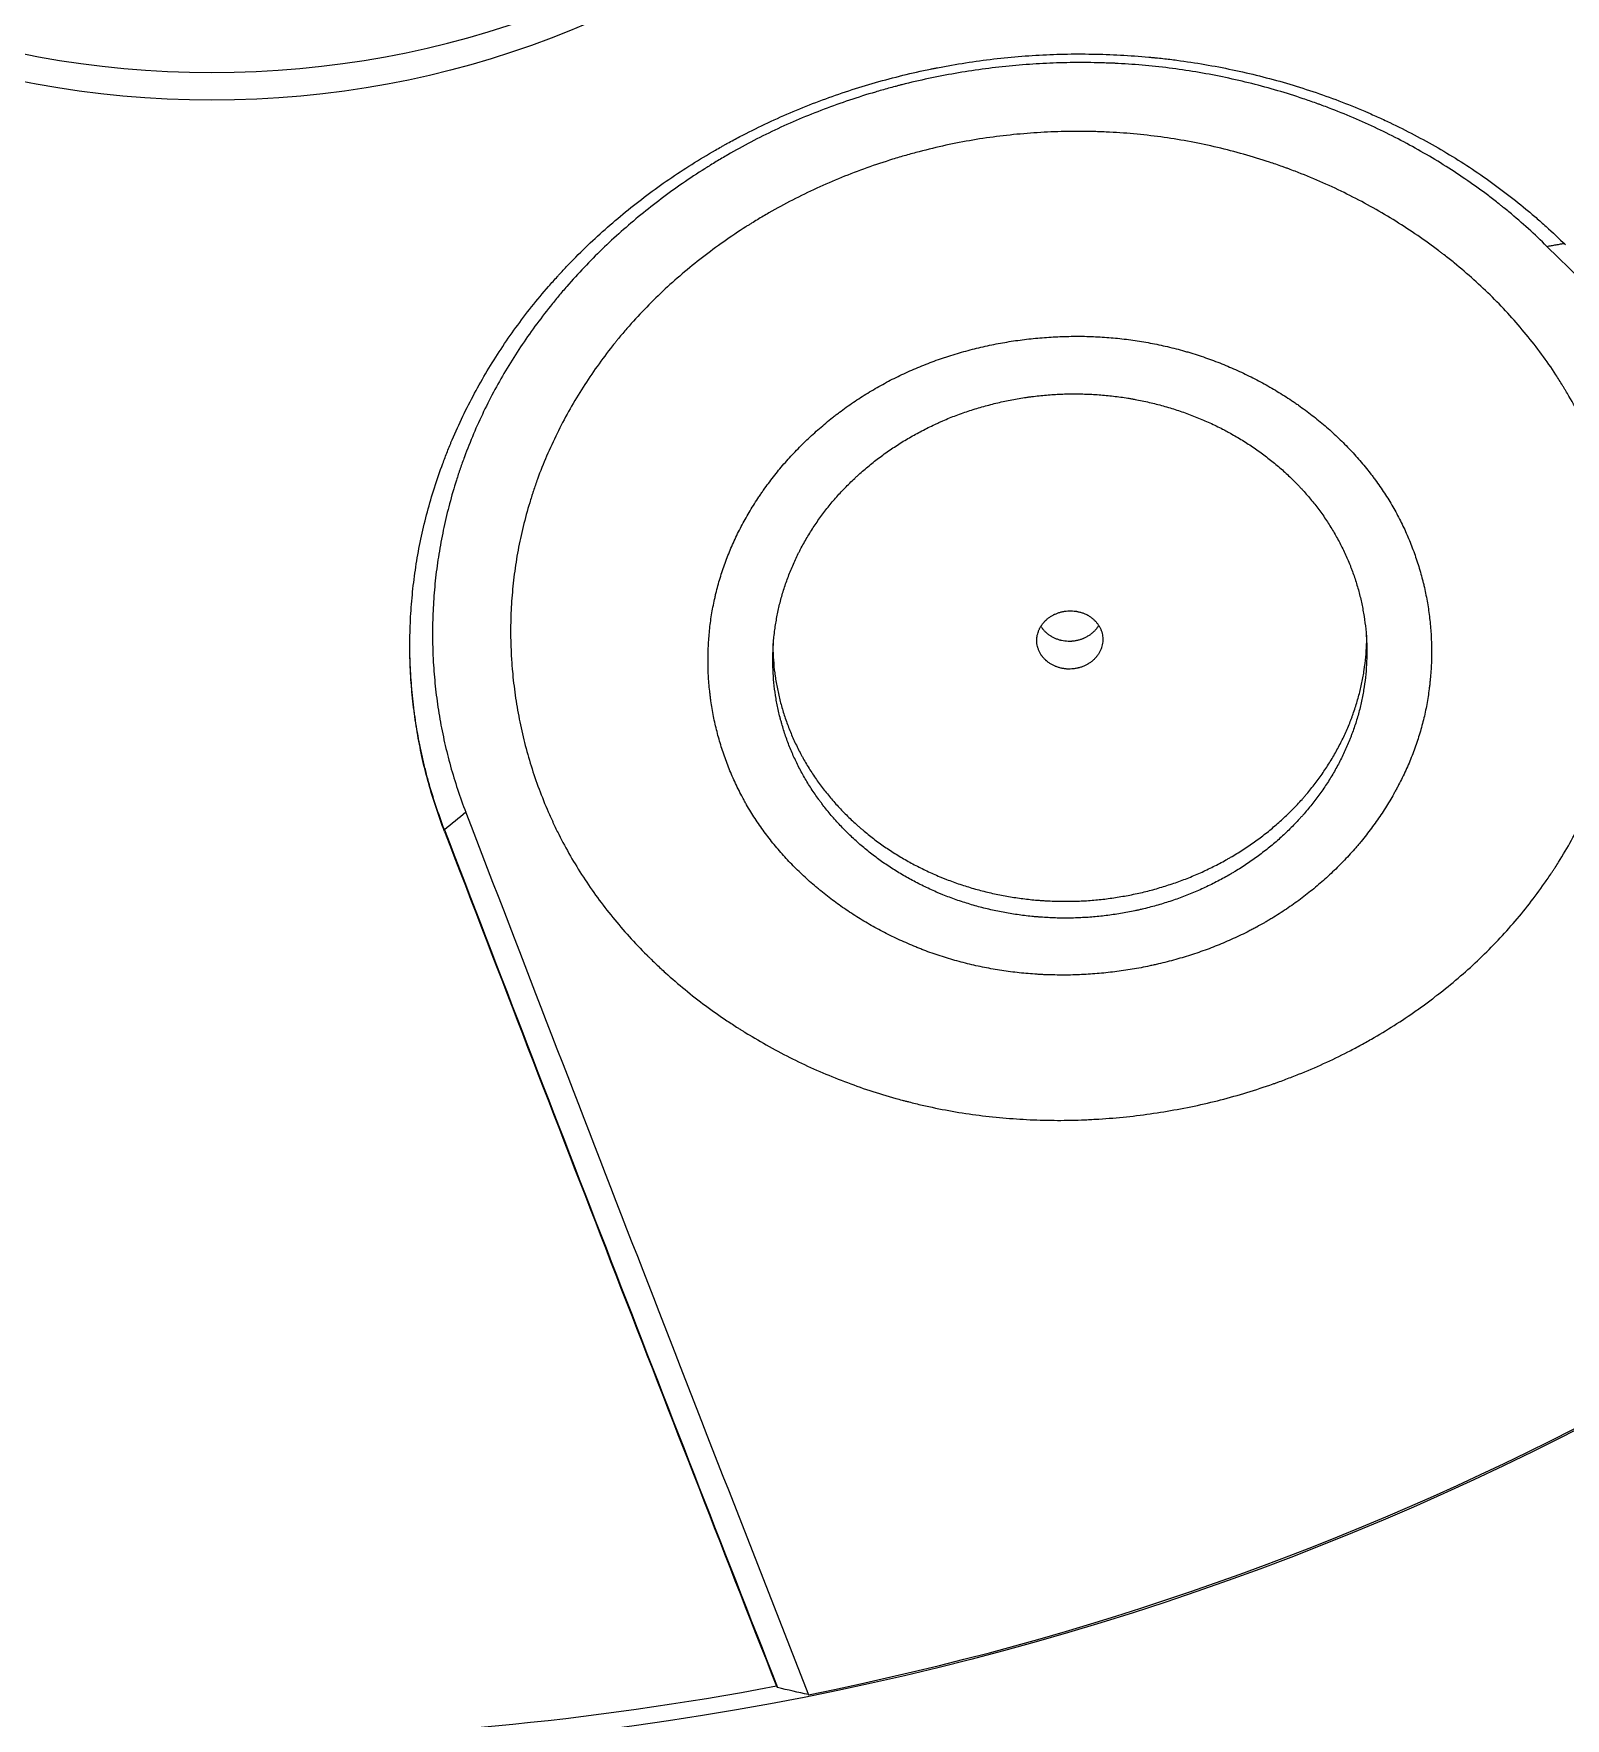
# Model space of a CAD drawing. Header units: millimetres. Extents: x 17284 to 19660, y -6011 to -2651.
# Drawn here: x 18049.85 to 18061.31, y -3885.66 to -3873.07 of the extents above; entities that cross this region are included whole.
import ezdxf

# ---------------------------------------------------------------- set-up
doc = ezdxf.new("R2010")
doc.units = ezdxf.units.MM

msp = doc.modelspace()

# ---------------------------------------------------------------- linework, layer by layer
at = {"linetype": 'Continuous', "lineweight": 18, "extrusion": (-1, -2.22045e-16, 0)}
msp.add_line((18055.408, -3885.419, 0), (18055.418, -3885.432, 0), dxfattribs=at)
at = {"linetype": 'Continuous', "lineweight": 18}
for centre, major_axis, ratio, start_param, end_param in [((18051.187, -3864.158, 0), (54.792, 0), 0.906308, 4.743974, 10.963989), ((18051.187, -3867.45, 0), (6.516, 0), 0.906308, 3.159265, 6.265419), ((18052.865, -3784.165, 0), (121.178, -151.873), 0.279261, 5.113812, 5.155244), ((18049.068, -3786.152, 0), (-56.802, 185.804), 0.135077, 2.051601, 2.093032), ((18048.905, -3786.202, 0), (56.852, -185.966), 0.135077, 5.193193, 5.233422), ((18048.905, -3786.202, 0), (56.859, -185.991), 0.135077, 5.193193, 5.233261), ((18051.187, -3867.153, 0), (20.713, 0), 0.906308, 4.929545, 5.54243), ((18051.187, -3867.247, 0), (20.49, 0), 0.906308, 4.504862, 4.919916)]:
    msp.add_ellipse(centre, major_axis=major_axis, ratio=ratio, start_param=start_param, end_param=end_param, dxfattribs=at)
for centre, major_axis in [((18051.187, -3867.145, 0), (-20.732, 0)), ((18051.187, -3867.658, 0), (6.516, 0))]:
    msp.add_ellipse(centre, major_axis=major_axis, ratio=0.906308, dxfattribs=at)
at = {"linetype": 'Continuous', "lineweight": 13}
msp.add_ellipse((18051.187, -3864.158, 0), major_axis=(54.792, 0), ratio=0.906308, start_param=4.744001, end_param=6.283185, dxfattribs=at)
at = {"linetype": 'Continuous', "lineweight": 18}
for points, knots in [([(18052.915, -3915.217, 0), (18052.989, -3915.215, 0), (18054.187, -3915.186, 0), (18056.508, -3915.044, 0), (18059.86, -3914.671, 0), (18063.183, -3914.116, 0), (18066.465, -3913.384, 0), (18069.693, -3912.477, 0), (18072.857, -3911.398, 0), (18075.946, -3910.152, 0), (18078.949, -3908.742, 0), (18081.855, -3907.173, 0), (18084.655, -3905.451, 0), (18087.338, -3903.581, 0), (18089.896, -3901.571, 0), (18092.319, -3899.427, 0), (18094.598, -3897.156, 0), (18096.727, -3894.768, 0), (18098.697, -3892.269, 0), (18100.501, -3889.669, 0), (18102.134, -3886.977, 0), (18103.59, -3884.203, 0), (18104.864, -3881.356, 0), (18105.949, -3878.445, 0), (18106.788, -3875.694, 0), (18107.205, -3873.905, 0), (18107.367, -3873.112, 0)], [0, 0, 0, 0, 0.002858, 0.046691, 0.090524, 0.134358, 0.17819, 0.22202, 0.265848, 0.309671, 0.35349, 0.397302, 0.441107, 0.484902, 0.528687, 0.57246, 0.61622, 0.659965, 0.703694, 0.747406, 0.7911, 0.834776, 0.878435, 0.922076, 0.965701, 1, 1, 1, 1]), ([(18052.927, -3879.03, 0), (18052.904, -3878.971, 0), (18052.862, -3878.852, 0), (18052.807, -3878.673, 0), (18052.761, -3878.492, 0), (18052.725, -3878.31, 0), (18052.697, -3878.126, 0), (18052.678, -3877.941, 0), (18052.669, -3877.785, 0), (18052.667, -3877.676, 0), (18052.667, -3877.621, 0), (18052.668, -3877.597, 0), (18052.668, -3877.582, 0), (18052.669, -3877.511, 0), (18052.675, -3877.378, 0), (18052.692, -3877.192, 0), (18052.718, -3877.007, 0), (18052.753, -3876.823, 0), (18052.797, -3876.641, 0), (18052.85, -3876.46, 0), (18052.902, -3876.31, 0), (18052.942, -3876.205, 0), (18052.96, -3876.161, 0), (18052.969, -3876.138, 0), (18052.972, -3876.131, 0), (18052.978, -3876.116, 0), (18053.006, -3876.05, 0), (18053.062, -3875.926, 0), (18053.15, -3875.754, 0), (18053.245, -3875.587, 0), (18053.348, -3875.423, 0), (18053.459, -3875.263, 0), (18053.577, -3875.107, 0), (18053.683, -3874.98, 0), (18053.755, -3874.899, 0), (18053.783, -3874.869, 0), (18053.794, -3874.856, 0), (18053.8, -3874.85, 0), (18053.817, -3874.832, 0), (18053.874, -3874.771, 0), (18053.98, -3874.664, 0), (18054.127, -3874.528, 0), (18054.28, -3874.397, 0), (18054.439, -3874.273, 0), (18054.604, -3874.154, 0), (18054.775, -3874.042, 0), (18054.907, -3873.962, 0), (18054.99, -3873.915, 0), (18055.013, -3873.902, 0), (18055.028, -3873.893, 0), (18055.036, -3873.889, 0), (18055.074, -3873.868, 0), (18055.166, -3873.819, 0), (18055.321, -3873.742, 0), (18055.511, -3873.656, 0), (18055.704, -3873.578, 0), (18055.9, -3873.508, 0), (18056.1, -3873.444, 0), (18056.303, -3873.389, 0), (18056.458, -3873.352, 0), (18056.544, -3873.334, 0), (18056.571, -3873.329, 0), (18056.588, -3873.325, 0), (18056.64, -3873.315, 0), (18056.754, -3873.294, 0), (18056.929, -3873.267, 0), (18057.139, -3873.242, 0), (18057.349, -3873.226, 0), (18057.56, -3873.217, 0), (18057.771, -3873.217, 0), (18057.982, -3873.224, 0), (18058.132, -3873.235, 0), (18058.212, -3873.243, 0), (18058.23, -3873.244, 0), (18058.238, -3873.245, 0), (18058.265, -3873.248, 0), (18058.318, -3873.253, 0), (18058.44, -3873.268, 0), (18058.614, -3873.295, 0), (18058.82, -3873.334, 0), (18059.023, -3873.381, 0), (18059.224, -3873.435, 0), (18059.421, -3873.497, 0), (18059.617, -3873.567, 0), (18059.745, -3873.618, 0), (18059.817, -3873.649, 0), (18059.825, -3873.652, 0), (18059.84, -3873.659, 0), (18059.864, -3873.67, 0), (18059.919, -3873.694, 0), (18060.028, -3873.745, 0), (18060.181, -3873.821, 0), (18060.358, -3873.919, 0), (18060.531, -3874.023, 0), (18060.698, -3874.134, 0), (18060.859, -3874.252, 0), (18060.989, -3874.355, 0), (18061.078, -3874.43, 0), (18061.116, -3874.463, 0), (18061.14, -3874.485, 0), (18061.153, -3874.496, 0), (18061.214, -3874.552, 0), (18061.263, -3874.598, 0), (18061.31, -3874.644, 0)], [0, 0, 0, 0, 0.015625, 0.03125, 0.046875, 0.0625, 0.078125, 0.09375, 0.109375, 0.117187, 0.121094, 0.123047, 0.123047, 0.125, 0.140625, 0.15625, 0.171875, 0.1875, 0.203125, 0.21875, 0.234375, 0.242187, 0.246094, 0.246094, 0.248047, 0.248047, 0.25, 0.265625, 0.28125, 0.296875, 0.3125, 0.328125, 0.34375, 0.359375, 0.367187, 0.369141, 0.369141, 0.371094, 0.371094, 0.375, 0.390625, 0.40625, 0.421875, 0.4375, 0.453125, 0.46875, 0.484375, 0.488281, 0.490234, 0.490234, 0.492187, 0.492187, 0.5, 0.515625, 0.53125, 0.546875, 0.5625, 0.578125, 0.59375, 0.609375, 0.613281, 0.613281, 0.615234, 0.617187, 0.625, 0.640625, 0.65625, 0.671875, 0.6875, 0.703125, 0.71875, 0.734375, 0.736328, 0.736328, 0.738281, 0.738281, 0.742187, 0.75, 0.765625, 0.78125, 0.796875, 0.8125, 0.828125, 0.84375, 0.859375, 0.859375, 0.861328, 0.861328, 0.863281, 0.867187, 0.875, 0.890625, 0.90625, 0.921875, 0.9375, 0.953125, 0.96875, 0.976562, 0.980469, 0.980469, 0.984375, 0.984375, 1, 1, 1, 1]), ([(18061.172, -3874.656, 0), (18061.127, -3874.611, 0), (18061.034, -3874.524, 0), (18060.925, -3874.429, 0), (18060.857, -3874.373, 0), (18060.838, -3874.358, 0), (18060.825, -3874.348, 0), (18060.794, -3874.323, 0), (18060.711, -3874.258, 0), (18060.58, -3874.164, 0), (18060.418, -3874.057, 0), (18060.252, -3873.957, 0), (18060.081, -3873.863, 0), (18059.905, -3873.775, 0), (18059.725, -3873.694, 0), (18059.586, -3873.638, 0), (18059.508, -3873.608, 0), (18059.484, -3873.6, 0), (18059.476, -3873.597, 0), (18059.461, -3873.591, 0), (18059.421, -3873.577, 0), (18059.318, -3873.541, 0), (18059.159, -3873.491, 0), (18058.965, -3873.438, 0), (18058.769, -3873.393, 0), (18058.572, -3873.355, 0), (18058.438, -3873.335, 0), (18058.304, -3873.317, 0), (18058.17, -3873.302, 0), (18058.034, -3873.293, 0), (18057.957, -3873.289, 0), (18057.948, -3873.288, 0), (18057.931, -3873.287, 0), (18057.923, -3873.287, 0), (18057.897, -3873.286, 0), (18057.845, -3873.284, 0), (18057.726, -3873.281, 0), (18057.555, -3873.282, 0), (18057.352, -3873.291, 0), (18057.149, -3873.307, 0), (18056.947, -3873.331, 0), (18056.746, -3873.362, 0), (18056.546, -3873.4, 0), (18056.413, -3873.431, 0), (18056.338, -3873.45, 0), (18056.33, -3873.452, 0), (18056.313, -3873.457, 0), (18056.288, -3873.463, 0), (18056.231, -3873.479, 0), (18056.116, -3873.511, 0), (18055.955, -3873.562, 0), (18055.765, -3873.63, 0), (18055.579, -3873.704, 0), (18055.397, -3873.786, 0), (18055.278, -3873.845, 0), (18055.16, -3873.907, 0), (18055.073, -3873.955, 0), (18054.973, -3874.014, 0), (18054.923, -3874.044, 0), (18054.902, -3874.058, 0), (18054.888, -3874.066, 0), (18054.881, -3874.071, 0), (18054.817, -3874.111, 0), (18054.707, -3874.184, 0), (18054.547, -3874.299, 0), (18054.394, -3874.419, 0), (18054.247, -3874.545, 0), (18054.105, -3874.676, 0), (18053.97, -3874.813, 0), (18053.862, -3874.931, 0), (18053.8, -3875.004, 0), (18053.769, -3875.041, 0), (18053.759, -3875.053, 0), (18053.739, -3875.078, 0), (18053.689, -3875.14, 0), (18053.602, -3875.253, 0), (18053.494, -3875.408, 0), (18053.394, -3875.565, 0), (18053.302, -3875.726, 0), (18053.218, -3875.891, 0), (18053.168, -3876.002, 0), (18053.12, -3876.115, 0), (18053.097, -3876.172, 0), (18053.065, -3876.259, 0), (18053.052, -3876.295, 0), (18053.04, -3876.331, 0), (18053.035, -3876.346, 0), (18053.032, -3876.353, 0), (18053.025, -3876.375, 0), (18053.001, -3876.448, 0), (18052.963, -3876.58, 0), (18052.921, -3876.757, 0), (18052.887, -3876.934, 0), (18052.861, -3877.112, 0), (18052.845, -3877.291, 0), (18052.836, -3877.471, 0), (18052.837, -3877.591, 0), (18052.839, -3877.667, 0), (18052.839, -3877.689, 0), (18052.84, -3877.712, 0), (18052.841, -3877.727, 0), (18052.841, -3877.735, 0), (18052.843, -3877.772, 0), (18052.849, -3877.863, 0), (18052.864, -3878.013, 0), (18052.891, -3878.191, 0), (18052.926, -3878.367, 0), (18052.97, -3878.542, 0), (18053.023, -3878.716, 0), (18053.064, -3878.83, 0), (18053.086, -3878.887, 0)], [0, 0, 0, 0, 0.015625, 0.03125, 0.035156, 0.037109, 0.037109, 0.039063, 0.046875, 0.0625, 0.078125, 0.09375, 0.109375, 0.125, 0.140625, 0.15625, 0.160156, 0.160156, 0.162109, 0.162109, 0.164063, 0.171875, 0.1875, 0.203125, 0.21875, 0.234375, 0.25, 0.25, 0.265625, 0.28125, 0.28125, 0.283203, 0.283203, 0.285156, 0.285156, 0.289063, 0.296875, 0.3125, 0.328125, 0.34375, 0.359375, 0.375, 0.390625, 0.40625, 0.40625, 0.408203, 0.408203, 0.410156, 0.414063, 0.421875, 0.4375, 0.453125, 0.46875, 0.484375, 0.5, 0.5, 0.515625, 0.523438, 0.527344, 0.529297, 0.529297, 0.53125, 0.53125, 0.546875, 0.5625, 0.578125, 0.59375, 0.609375, 0.625, 0.640625, 0.648438, 0.648438, 0.652344, 0.652344, 0.65625, 0.671875, 0.6875, 0.703125, 0.71875, 0.734375, 0.75, 0.75, 0.765625, 0.765625, 0.773438, 0.775391, 0.775391, 0.777344, 0.777344, 0.78125, 0.796875, 0.8125, 0.828125, 0.84375, 0.859375, 0.875, 0.890625, 0.890625, 0.894531, 0.896484, 0.896484, 0.898438, 0.898438, 0.90625, 0.921875, 0.9375, 0.953125, 0.96875, 0.984375, 1, 1, 1, 1]), ([(18054.44, -3879.954, 0), (18054.394, -3879.909, 0), (18054.306, -3879.817, 0), (18054.183, -3879.674, 0), (18054.107, -3879.575, 0), (18054.034, -3879.475, 0), (18053.999, -3879.424, 0), (18053.931, -3879.32, 0), (18053.867, -3879.215, 0), (18053.794, -3879.08, 0), (18053.75, -3878.989, 0), (18053.734, -3878.954, 0), (18053.728, -3878.94, 0), (18053.724, -3878.933, 0), (18053.715, -3878.912, 0), (18053.684, -3878.842, 0), (18053.632, -3878.714, 0), (18053.573, -3878.541, 0), (18053.524, -3878.367, 0), (18053.484, -3878.19, 0), (18053.454, -3878.012, 0), (18053.44, -3877.892, 0), (18053.433, -3877.816, 0), (18053.431, -3877.793, 0), (18053.429, -3877.763, 0), (18053.428, -3877.748, 0), (18053.426, -3877.71, 0), (18053.421, -3877.619, 0), (18053.42, -3877.467, 0), (18053.429, -3877.287, 0), (18053.447, -3877.107, 0), (18053.475, -3876.928, 0), (18053.513, -3876.75, 0), (18053.546, -3876.631, 0), (18053.568, -3876.558, 0), (18053.575, -3876.536, 0), (18053.582, -3876.514, 0), (18053.587, -3876.499, 0), (18053.589, -3876.491, 0), (18053.601, -3876.455, 0), (18053.632, -3876.367, 0), (18053.689, -3876.223, 0), (18053.767, -3876.055, 0), (18053.853, -3875.89, 0), (18053.949, -3875.729, 0), (18054.053, -3875.572, 0), (18054.129, -3875.47, 0), (18054.178, -3875.406, 0), (18054.193, -3875.388, 0), (18054.209, -3875.369, 0), (18054.219, -3875.356, 0), (18054.224, -3875.35, 0), (18054.249, -3875.319, 0), (18054.312, -3875.245, 0), (18054.421, -3875.127, 0), (18054.558, -3874.99, 0), (18054.703, -3874.861, 0), (18054.855, -3874.737, 0), (18055.014, -3874.62, 0), (18055.124, -3874.546, 0), (18055.188, -3874.505, 0), (18055.195, -3874.501, 0), (18055.209, -3874.492, 0), (18055.216, -3874.488, 0), (18055.238, -3874.474, 0), (18055.281, -3874.448, 0), (18055.382, -3874.388, 0), (18055.47, -3874.341, 0), (18055.589, -3874.279, 0), (18055.71, -3874.221, 0), (18055.895, -3874.14, 0), (18056.084, -3874.068, 0), (18056.213, -3874.025, 0), (18056.311, -3873.995, 0), (18056.36, -3873.98, 0), (18056.41, -3873.966, 0), (18056.443, -3873.957, 0), (18056.459, -3873.953, 0), (18056.543, -3873.931, 0), (18056.676, -3873.899, 0), (18056.878, -3873.86, 0), (18057.013, -3873.84, 0), (18057.148, -3873.824, 0), (18057.284, -3873.81, 0), (18057.488, -3873.798, 0), (18057.625, -3873.796, 0), (18057.728, -3873.797, 0), (18057.78, -3873.797, 0), (18057.84, -3873.8, 0), (18057.866, -3873.801, 0), (18057.883, -3873.802, 0), (18057.892, -3873.802, 0), (18057.97, -3873.806, 0), (18058.107, -3873.816, 0), (18058.31, -3873.84, 0), (18058.51, -3873.873, 0), (18058.643, -3873.901, 0), (18058.774, -3873.932, 0), (18058.904, -3873.966, 0), (18059.033, -3874.005, 0), (18059.129, -3874.037, 0), (18059.169, -3874.051, 0), (18059.209, -3874.065, 0), (18059.225, -3874.071, 0), (18059.249, -3874.08, 0), (18059.335, -3874.112, 0), (18059.475, -3874.169, 0), (18059.655, -3874.253, 0), (18059.831, -3874.344, 0), (18060.001, -3874.442, 0), (18060.166, -3874.547, 0), (18060.272, -3874.622, 0), (18060.338, -3874.67, 0), (18060.357, -3874.685, 0), (18060.377, -3874.7, 0), (18060.39, -3874.71, 0), (18060.422, -3874.734, 0), (18060.505, -3874.8, 0), (18060.627, -3874.905, 0), (18060.765, -3875.035, 0), (18060.896, -3875.172, 0), (18061.019, -3875.314, 0), (18061.134, -3875.462, 0), (18061.205, -3875.564, 0), (18061.256, -3875.642, 0), (18061.273, -3875.669, 0), (18061.293, -3875.702, 0), (18061.297, -3875.709, 0), (18061.305, -3875.722, 0), (18061.317, -3875.742, 0), (18061.361, -3875.816, 0), (18061.426, -3875.938, 0), (18061.504, -3876.104, 0), (18061.573, -3876.273, 0), (18061.632, -3876.445, 0), (18061.682, -3876.62, 0), (18061.709, -3876.739, 0), (18061.723, -3876.813, 0), (18061.728, -3876.836, 0), (18061.732, -3876.858, 0), (18061.735, -3876.873, 0), (18061.736, -3876.881, 0), (18061.742, -3876.918, 0), (18061.756, -3877.008, 0), (18061.774, -3877.159, 0), (18061.785, -3877.339, 0), (18061.787, -3877.52, 0), (18061.778, -3877.7, 0), (18061.76, -3877.881, 0), (18061.742, -3878.001, 0), (18061.728, -3878.076, 0), (18061.725, -3878.091, 0), (18061.72, -3878.114, 0), (18061.719, -3878.122, 0), (18061.716, -3878.137, 0), (18061.708, -3878.174, 0), (18061.686, -3878.271, 0), (18061.662, -3878.36, 0), (18061.626, -3878.477, 0), (18061.588, -3878.593, 0), (18061.52, -3878.764, 0), (18061.443, -3878.932, 0), (18061.357, -3879.097, 0), (18061.293, -3879.206, 0), (18061.251, -3879.273, 0), (18061.242, -3879.286, 0), (18061.229, -3879.306, 0), (18061.225, -3879.313, 0), (18061.216, -3879.326, 0), (18061.194, -3879.359, 0), (18061.136, -3879.445, 0), (18061.042, -3879.572, 0), (18060.961, -3879.671, 0), (18060.877, -3879.767, 0), (18060.791, -3879.862, 0), (18060.654, -3879.998, 0), (18060.509, -3880.128, 0), (18060.407, -3880.211, 0), (18060.348, -3880.257, 0), (18060.341, -3880.262, 0), (18060.328, -3880.272, 0), (18060.322, -3880.277, 0), (18060.302, -3880.292, 0), (18060.262, -3880.322, 0), (18060.168, -3880.39, 0), (18060.03, -3880.482, 0), (18059.888, -3880.568, 0), (18059.801, -3880.616, 0), (18059.742, -3880.648, 0), (18059.713, -3880.664, 0), (18059.623, -3880.709, 0), (18059.503, -3880.768, 0), (18059.347, -3880.834, 0), (18059.236, -3880.877, 0), (18059.18, -3880.898, 0), (18059.156, -3880.907, 0), (18059.14, -3880.913, 0), (18059.132, -3880.915, 0), (18059.059, -3880.941, 0), (18058.929, -3880.983, 0), (18058.732, -3881.039, 0), (18058.533, -3881.085, 0), (18058.332, -3881.123, 0), (18058.129, -3881.153, 0), (18057.993, -3881.168, 0), (18057.89, -3881.176, 0), (18057.847, -3881.179, 0), (18057.795, -3881.182, 0), (18057.778, -3881.183, 0), (18057.752, -3881.185, 0), (18057.665, -3881.189, 0), (18057.511, -3881.192, 0), (18057.306, -3881.187, 0), (18057.102, -3881.173, 0), (18056.9, -3881.151, 0), (18056.699, -3881.119, 0), (18056.565, -3881.092, 0), (18056.466, -3881.069, 0), (18056.425, -3881.059, 0), (18056.383, -3881.048, 0), (18056.367, -3881.044, 0), (18056.359, -3881.042, 0), (18056.334, -3881.035, 0), (18056.252, -3881.013, 0), (18056.106, -3880.969, 0), (18055.917, -3880.901, 0), (18055.732, -3880.826, 0), (18055.552, -3880.743, 0), (18055.376, -3880.652, 0), (18055.262, -3880.586, 0), (18055.191, -3880.543, 0), (18055.17, -3880.53, 0), (18055.149, -3880.517, 0), (18055.135, -3880.508, 0), (18055.101, -3880.486, 0), (18055.011, -3880.428, 0), (18054.878, -3880.334, 0), (18054.725, -3880.214, 0), (18054.603, -3880.109, 0), (18054.52, -3880.033, 0), (18054.48, -3879.994, 0), (18054.46, -3879.974, 0), (18054.45, -3879.964, 0), (18054.445, -3879.96, 0), (18054.443, -3879.957, 0), (18054.441, -3879.956, 0), (18054.44, -3879.954, 0)], [0, 0, 0, 0, 0.007813, 0.015625, 0.023438, 0.023438, 0.03125, 0.03125, 0.039063, 0.046875, 0.050781, 0.051758, 0.051758, 0.052734, 0.052734, 0.054688, 0.0625, 0.070313, 0.078125, 0.085938, 0.09375, 0.101563, 0.101563, 0.103516, 0.104492, 0.105469, 0.105469, 0.109375, 0.117188, 0.125, 0.132813, 0.140625, 0.148438, 0.15625, 0.15625, 0.158203, 0.15918, 0.15918, 0.160156, 0.160156, 0.164063, 0.171875, 0.179688, 0.1875, 0.195313, 0.203125, 0.210938, 0.210938, 0.212891, 0.213867, 0.213867, 0.214844, 0.214844, 0.21875, 0.226563, 0.234375, 0.242188, 0.25, 0.257813, 0.265625, 0.265625, 0.266602, 0.266602, 0.267578, 0.267578, 0.269531, 0.273438, 0.28125, 0.28125, 0.289063, 0.296875, 0.304688, 0.3125, 0.3125, 0.316406, 0.318359, 0.318359, 0.320313, 0.320313, 0.328125, 0.335938, 0.34375, 0.34375, 0.351563, 0.359375, 0.367188, 0.367188, 0.371094, 0.373047, 0.374023, 0.374023, 0.375, 0.375, 0.382813, 0.390625, 0.398437, 0.40625, 0.40625, 0.414062, 0.421875, 0.421875, 0.425781, 0.426758, 0.426758, 0.427734, 0.429687, 0.4375, 0.445312, 0.453125, 0.460937, 0.46875, 0.476562, 0.476562, 0.478516, 0.479492, 0.479492, 0.480469, 0.484375, 0.492187, 0.5, 0.507812, 0.515625, 0.523437, 0.53125, 0.53125, 0.535156, 0.535156, 0.536133, 0.536133, 0.537109, 0.539062, 0.546875, 0.554687, 0.5625, 0.570312, 0.578125, 0.585937, 0.585937, 0.587891, 0.588867, 0.588867, 0.589844, 0.589844, 0.59375, 0.601562, 0.609375, 0.617187, 0.625, 0.632812, 0.640625, 0.640625, 0.642578, 0.642578, 0.643555, 0.643555, 0.644531, 0.648437, 0.65625, 0.65625, 0.664062, 0.671875, 0.679687, 0.6875, 0.695312, 0.695312, 0.697266, 0.697266, 0.698242, 0.698242, 0.699219, 0.703125, 0.710937, 0.71875, 0.71875, 0.726562, 0.734375, 0.742187, 0.75, 0.75, 0.750977, 0.750977, 0.751953, 0.751953, 0.753906, 0.757812, 0.765625, 0.773437, 0.777344, 0.777344, 0.78125, 0.78125, 0.789062, 0.796875, 0.800781, 0.802734, 0.803711, 0.803711, 0.804687, 0.804687, 0.8125, 0.820312, 0.828125, 0.835937, 0.84375, 0.851562, 0.851562, 0.855469, 0.856445, 0.857422, 0.857422, 0.859375, 0.867187, 0.875, 0.882812, 0.890625, 0.898437, 0.90625, 0.90625, 0.910156, 0.911133, 0.911133, 0.912109, 0.912109, 0.914062, 0.921875, 0.929687, 0.9375, 0.945312, 0.953125, 0.960937, 0.960937, 0.962891, 0.963867, 0.963867, 0.964844, 0.96875, 0.976562, 0.984375, 0.992187, 0.996094, 0.998047, 0.999023, 0.999512, 0.999756, 0.999756, 1, 1, 1, 1]), ([(18060.056, -3878.696, 0), (18060.075, -3878.66, 0), (18060.111, -3878.588, 0), (18060.159, -3878.478, 0), (18060.186, -3878.403, 0), (18060.211, -3878.328, 0), (18060.223, -3878.291, 0), (18060.244, -3878.215, 0), (18060.263, -3878.139, 0), (18060.281, -3878.042, 0), (18060.29, -3877.974, 0), (18060.294, -3877.944, 0), (18060.296, -3877.929, 0), (18060.296, -3877.925, 0), (18060.297, -3877.915, 0), (18060.302, -3877.871, 0), (18060.308, -3877.787, 0), (18060.31, -3877.67, 0), (18060.306, -3877.554, 0), (18060.296, -3877.437, 0), (18060.279, -3877.322, 0), (18060.264, -3877.245, 0), (18060.253, -3877.197, 0), (18060.251, -3877.187, 0), (18060.246, -3877.168, 0), (18060.244, -3877.158, 0), (18060.236, -3877.13, 0), (18060.221, -3877.072, 0), (18060.191, -3876.979, 0), (18060.15, -3876.868, 0), (18060.103, -3876.76, 0), (18060.049, -3876.655, 0), (18060, -3876.568, 0), (18059.957, -3876.501, 0), (18059.923, -3876.45, 0), (18059.9, -3876.417, 0), (18059.885, -3876.397, 0), (18059.881, -3876.393, 0), (18059.875, -3876.385, 0), (18059.866, -3876.372, 0), (18059.832, -3876.328, 0), (18059.774, -3876.257, 0), (18059.692, -3876.167, 0), (18059.605, -3876.08, 0), (18059.513, -3875.997, 0), (18059.416, -3875.919, 0), (18059.34, -3875.862, 0), (18059.297, -3875.832, 0), (18059.284, -3875.823, 0), (18059.279, -3875.82, 0), (18059.27, -3875.814, 0), (18059.248, -3875.799, 0), (18059.191, -3875.762, 0), (18059.1, -3875.707, 0), (18058.988, -3875.646, 0), (18058.873, -3875.59, 0), (18058.755, -3875.539, 0), (18058.634, -3875.493, 0), (18058.551, -3875.465, 0), (18058.498, -3875.45, 0), (18058.488, -3875.446, 0), (18058.472, -3875.442, 0), (18058.467, -3875.44, 0), (18058.456, -3875.437, 0), (18058.43, -3875.43, 0), (18058.382, -3875.417, 0), (18058.318, -3875.402, 0), (18058.232, -3875.383, 0), (18058.124, -3875.364, 0), (18057.994, -3875.346, 0), (18057.863, -3875.334, 0), (18057.73, -3875.328, 0), (18057.641, -3875.328, 0), (18057.586, -3875.329, 0), (18057.575, -3875.329, 0), (18057.552, -3875.33, 0), (18057.541, -3875.33, 0), (18057.508, -3875.332, 0), (18057.441, -3875.335, 0), (18057.33, -3875.344, 0), (18057.198, -3875.36, 0), (18057.068, -3875.382, 0), (18056.939, -3875.409, 0), (18056.81, -3875.442, 0), (18056.725, -3875.468, 0), (18056.673, -3875.485, 0), (18056.662, -3875.488, 0), (18056.641, -3875.495, 0), (18056.61, -3875.506, 0), (18056.538, -3875.533, 0), (18056.436, -3875.574, 0), (18056.338, -3875.619, 0), (18056.261, -3875.657, 0), (18056.185, -3875.698, 0), (18056.092, -3875.752, 0), (18055.984, -3875.821, 0), (18055.914, -3875.871, 0), (18055.876, -3875.9, 0), (18055.871, -3875.904, 0), (18055.863, -3875.91, 0), (18055.85, -3875.92, 0), (18055.82, -3875.943, 0), (18055.763, -3875.99, 0), (18055.683, -3876.059, 0), (18055.592, -3876.146, 0), (18055.506, -3876.236, 0), (18055.425, -3876.33, 0), (18055.362, -3876.411, 0), (18055.322, -3876.465, 0), (18055.307, -3876.486, 0), (18055.302, -3876.495, 0), (18055.299, -3876.499, 0), (18055.29, -3876.512, 0), (18055.261, -3876.554, 0), (18055.212, -3876.632, 0), (18055.152, -3876.737, 0), (18055.099, -3876.844, 0), (18055.051, -3876.954, 0), (18055.023, -3877.028, 0), (18054.998, -3877.103, 0), (18054.986, -3877.141, 0), (18054.97, -3877.198, 0), (18054.964, -3877.222, 0), (18054.958, -3877.247, 0), (18054.955, -3877.256, 0), (18054.954, -3877.261, 0), (18054.951, -3877.276, 0), (18054.94, -3877.324, 0), (18054.923, -3877.411, 0), (18054.908, -3877.528, 0), (18054.899, -3877.645, 0), (18054.897, -3877.761, 0), (18054.9, -3877.878, 0), (18054.907, -3877.956, 0), (18054.913, -3878.005, 0), (18054.915, -3878.02, 0), (18054.916, -3878.034, 0), (18054.918, -3878.044, 0), (18054.918, -3878.049, 0), (18054.922, -3878.073, 0), (18054.931, -3878.132, 0), (18054.95, -3878.228, 0), (18054.979, -3878.341, 0), (18055.014, -3878.453, 0), (18055.055, -3878.563, 0), (18055.102, -3878.672, 0), (18055.138, -3878.743, 0), (18055.162, -3878.787, 0), (18055.169, -3878.8, 0), (18055.176, -3878.814, 0), (18055.181, -3878.822, 0), (18055.184, -3878.827, 0), (18055.196, -3878.849, 0), (18055.217, -3878.883, 0), (18055.249, -3878.934, 0), (18055.294, -3879.001, 0), (18055.354, -3879.082, 0), (18055.43, -3879.176, 0), (18055.512, -3879.266, 0), (18055.6, -3879.352, 0), (18055.669, -3879.415, 0), (18055.709, -3879.449, 0), (18055.725, -3879.462, 0), (18055.733, -3879.469, 0), (18055.757, -3879.489, 0), (18055.807, -3879.528, 0), (18055.891, -3879.59, 0), (18055.996, -3879.66, 0), (18056.104, -3879.726, 0), (18056.216, -3879.787, 0), (18056.331, -3879.843, 0), (18056.411, -3879.877, 0), (18056.456, -3879.896, 0), (18056.461, -3879.898, 0), (18056.471, -3879.902, 0), (18056.486, -3879.908, 0), (18056.522, -3879.922, 0), (18056.593, -3879.948, 0), (18056.697, -3879.982, 0), (18056.78, -3880.005, 0), (18056.865, -3880.026, 0), (18056.907, -3880.036, 0), (18056.992, -3880.053, 0), (18057.078, -3880.069, 0), (18057.209, -3880.086, 0), (18057.303, -3880.095, 0), (18057.353, -3880.098, 0), (18057.364, -3880.099, 0), (18057.381, -3880.1, 0), (18057.42, -3880.102, 0), (18057.498, -3880.104, 0), (18057.609, -3880.105, 0), (18057.741, -3880.099, 0), (18057.874, -3880.088, 0), (18058.005, -3880.072, 0), (18058.114, -3880.054, 0), (18058.191, -3880.038, 0), (18058.223, -3880.031, 0), (18058.245, -3880.026, 0), (18058.256, -3880.024, 0), (18058.31, -3880.011, 0), (18058.396, -3879.989, 0), (18058.522, -3879.951, 0), (18058.646, -3879.908, 0), (18058.767, -3879.859, 0), (18058.866, -3879.814, 0), (18058.924, -3879.786, 0), (18058.953, -3879.771, 0), (18058.973, -3879.761, 0), (18059.011, -3879.74, 0), (18059.049, -3879.719, 0), (18059.082, -3879.7, 0), (18059.1, -3879.689, 0), (18059.11, -3879.683, 0), (18059.152, -3879.658, 0), (18059.224, -3879.612, 0), (18059.329, -3879.537, 0), (18059.429, -3879.459, 0), (18059.524, -3879.377, 0), (18059.615, -3879.29, 0), (18059.687, -3879.215, 0), (18059.732, -3879.164, 0), (18059.749, -3879.144, 0), (18059.756, -3879.137, 0), (18059.759, -3879.133, 0), (18059.769, -3879.121, 0), (18059.803, -3879.081, 0), (18059.86, -3879.007, 0), (18059.931, -3878.907, 0), (18059.986, -3878.82, 0), (18060.022, -3878.759, 0), (18060.039, -3878.727, 0), (18060.047, -3878.714, 0), (18060.051, -3878.705, 0), (18060.054, -3878.701, 0), (18060.056, -3878.696, 0)], [0, 0, 0, 0, 0.007812, 0.015625, 0.023437, 0.023437, 0.03125, 0.03125, 0.039062, 0.046875, 0.050781, 0.052734, 0.052734, 0.053711, 0.053711, 0.054687, 0.0625, 0.070312, 0.078125, 0.085937, 0.09375, 0.101562, 0.101562, 0.103516, 0.103516, 0.105469, 0.105469, 0.109375, 0.117187, 0.125, 0.132812, 0.140625, 0.148437, 0.152344, 0.15625, 0.160156, 0.160156, 0.161133, 0.161133, 0.162109, 0.164062, 0.171875, 0.179687, 0.1875, 0.195312, 0.203125, 0.210937, 0.212891, 0.212891, 0.213867, 0.213867, 0.214844, 0.21875, 0.226562, 0.234375, 0.242187, 0.25, 0.257812, 0.265625, 0.265625, 0.267578, 0.267578, 0.268555, 0.268555, 0.269531, 0.273437, 0.277344, 0.28125, 0.289062, 0.296875, 0.304687, 0.3125, 0.320312, 0.320312, 0.322266, 0.322266, 0.324219, 0.324219, 0.328125, 0.335937, 0.34375, 0.351562, 0.359375, 0.367187, 0.375, 0.375, 0.376953, 0.376953, 0.378906, 0.382812, 0.390625, 0.398437, 0.402344, 0.40625, 0.414062, 0.421875, 0.429687, 0.429687, 0.430664, 0.430664, 0.431641, 0.433594, 0.4375, 0.445312, 0.453125, 0.460937, 0.46875, 0.476562, 0.480469, 0.481445, 0.481445, 0.482422, 0.482422, 0.484375, 0.492187, 0.5, 0.507812, 0.515625, 0.523437, 0.523437, 0.53125, 0.53125, 0.535156, 0.536133, 0.536133, 0.537109, 0.537109, 0.539062, 0.546875, 0.554687, 0.5625, 0.570312, 0.578125, 0.585937, 0.585937, 0.587891, 0.588867, 0.588867, 0.589844, 0.589844, 0.59375, 0.601562, 0.609375, 0.617187, 0.625, 0.632812, 0.640625, 0.640625, 0.642578, 0.643555, 0.643555, 0.644531, 0.644531, 0.648437, 0.652344, 0.65625, 0.664062, 0.671875, 0.679687, 0.6875, 0.695312, 0.697266, 0.697266, 0.699219, 0.699219, 0.703125, 0.710937, 0.71875, 0.726562, 0.734375, 0.742187, 0.75, 0.75, 0.750977, 0.750977, 0.751953, 0.753906, 0.757812, 0.765625, 0.773437, 0.773437, 0.78125, 0.78125, 0.789062, 0.796875, 0.804687, 0.805664, 0.805664, 0.806641, 0.808594, 0.8125, 0.820312, 0.828125, 0.835937, 0.84375, 0.851562, 0.855469, 0.857422, 0.857422, 0.859375, 0.859375, 0.867187, 0.875, 0.882812, 0.890625, 0.898437, 0.902344, 0.902344, 0.904297, 0.90625, 0.910156, 0.912109, 0.913086, 0.914062, 0.914062, 0.921875, 0.929687, 0.9375, 0.945312, 0.953125, 0.960937, 0.964844, 0.96582, 0.96582, 0.966797, 0.966797, 0.96875, 0.976562, 0.984375, 0.992187, 0.996094, 0.998047, 0.999023, 0.999023, 1, 1, 1, 1]), ([(18056.034, -3879.127, 0), (18056.06, -3879.149, 0), (18056.113, -3879.193, 0), (18056.195, -3879.255, 0), (18056.281, -3879.312, 0), (18056.369, -3879.366, 0), (18056.461, -3879.416, 0), (18056.54, -3879.454, 0), (18056.597, -3879.48, 0), (18056.621, -3879.49, 0), (18056.638, -3879.497, 0), (18056.646, -3879.5, 0), (18056.687, -3879.517, 0), (18056.754, -3879.542, 0), (18056.856, -3879.575, 0), (18056.959, -3879.604, 0), (18057.064, -3879.628, 0), (18057.17, -3879.647, 0), (18057.259, -3879.66, 0), (18057.323, -3879.667, 0), (18057.35, -3879.669, 0), (18057.364, -3879.67, 0), (18057.368, -3879.67, 0), (18057.377, -3879.671, 0), (18057.418, -3879.674, 0), (18057.496, -3879.678, 0), (18057.605, -3879.679, 0), (18057.713, -3879.675, 0), (18057.821, -3879.667, 0), (18057.929, -3879.653, 0), (18058.019, -3879.638, 0), (18058.077, -3879.627, 0), (18058.1, -3879.622, 0), (18058.109, -3879.62, 0), (18058.113, -3879.619, 0), (18058.126, -3879.616, 0), (18058.171, -3879.606, 0), (18058.25, -3879.585, 0), (18058.353, -3879.554, 0), (18058.455, -3879.518, 0), (18058.554, -3879.477, 0), (18058.651, -3879.433, 0), (18058.731, -3879.392, 0), (18058.777, -3879.366, 0), (18058.801, -3879.353, 0), (18058.808, -3879.348, 0), (18058.824, -3879.339, 0), (18058.862, -3879.316, 0), (18058.929, -3879.274, 0), (18059.015, -3879.213, 0), (18059.097, -3879.149, 0), (18059.176, -3879.082, 0), (18059.251, -3879.012, 0), (18059.304, -3878.956, 0), (18059.333, -3878.924, 0), (18059.345, -3878.911, 0), (18059.35, -3878.905, 0), (18059.367, -3878.886, 0), (18059.4, -3878.847, 0), (18059.453, -3878.78, 0), (18059.511, -3878.698, 0), (18059.564, -3878.614, 0), (18059.613, -3878.528, 0), (18059.657, -3878.439, 0), (18059.685, -3878.375, 0), (18059.699, -3878.34, 0), (18059.702, -3878.333, 0), (18059.706, -3878.321, 0), (18059.716, -3878.294, 0), (18059.736, -3878.24, 0), (18059.76, -3878.163, 0), (18059.784, -3878.069, 0), (18059.802, -3877.974, 0), (18059.815, -3877.879, 0), (18059.823, -3877.783, 0), (18059.825, -3877.719, 0), (18059.825, -3877.682, 0), (18059.825, -3877.674, 0), (18059.825, -3877.658, 0), (18059.824, -3877.63, 0), (18059.822, -3877.574, 0), (18059.815, -3877.494, 0), (18059.801, -3877.399, 0), (18059.783, -3877.305, 0), (18059.759, -3877.212, 0), (18059.735, -3877.135, 0), (18059.716, -3877.082, 0), (18059.705, -3877.055, 0), (18059.701, -3877.044, 0), (18059.698, -3877.036, 0), (18059.684, -3877.002, 0), (18059.656, -3876.939, 0), (18059.612, -3876.851, 0), (18059.563, -3876.767, 0), (18059.51, -3876.684, 0), (18059.452, -3876.604, 0), (18059.399, -3876.539, 0), (18059.361, -3876.495, 0), (18059.344, -3876.476, 0), (18059.335, -3876.467, 0), (18059.332, -3876.464, 0), (18059.326, -3876.458, 0), (18059.3, -3876.43, 0), (18059.25, -3876.379, 0), (18059.175, -3876.31, 0), (18059.096, -3876.246, 0), (18059.014, -3876.184, 0), (18058.928, -3876.126, 0), (18058.854, -3876.081, 0), (18058.808, -3876.056, 0), (18058.785, -3876.043, 0), (18058.777, -3876.039, 0), (18058.762, -3876.03, 0), (18058.723, -3876.01, 0), (18058.651, -3875.975, 0), (18058.554, -3875.934, 0), (18058.455, -3875.896, 0), (18058.354, -3875.863, 0), (18058.25, -3875.834, 0), (18058.163, -3875.814, 0), (18058.109, -3875.804, 0), (18058.083, -3875.799, 0), (18058.074, -3875.797, 0), (18058.056, -3875.794, 0), (18058.011, -3875.786, 0), (18057.93, -3875.775, 0), (18057.822, -3875.765, 0), (18057.714, -3875.759, 0), (18057.605, -3875.758, 0), (18057.496, -3875.762, 0), (18057.406, -3875.769, 0), (18057.351, -3875.775, 0), (18057.324, -3875.779, 0), (18057.314, -3875.78, 0), (18057.296, -3875.782, 0), (18057.251, -3875.789, 0), (18057.17, -3875.802, 0), (18057.064, -3875.825, 0), (18056.959, -3875.852, 0), (18056.856, -3875.883, 0), (18056.754, -3875.919, 0), (18056.679, -3875.949, 0), (18056.638, -3875.967, 0), (18056.622, -3875.975, 0), (18056.613, -3875.979, 0), (18056.589, -3875.99, 0), (18056.54, -3876.013, 0), (18056.461, -3876.054, 0), (18056.369, -3876.106, 0), (18056.28, -3876.163, 0), (18056.194, -3876.223, 0), (18056.112, -3876.287, 0), (18056.059, -3876.332, 0), (18056.026, -3876.361, 0), (18056.02, -3876.367, 0), (18056.007, -3876.379, 0), (18055.988, -3876.396, 0), (18055.945, -3876.438, 0), (18055.885, -3876.5, 0), (18055.818, -3876.576, 0), (18055.756, -3876.656, 0), (18055.698, -3876.737, 0), (18055.644, -3876.822, 0), (18055.611, -3876.88, 0), (18055.593, -3876.913, 0), (18055.589, -3876.92, 0), (18055.582, -3876.935, 0), (18055.569, -3876.961, 0), (18055.544, -3877.013, 0), (18055.511, -3877.089, 0), (18055.477, -3877.18, 0), (18055.448, -3877.273, 0), (18055.424, -3877.367, 0), (18055.409, -3877.446, 0), (18055.4, -3877.502, 0), (18055.396, -3877.53, 0), (18055.395, -3877.542, 0), (18055.394, -3877.55, 0), (18055.39, -3877.586, 0), (18055.384, -3877.655, 0), (18055.381, -3877.751, 0), (18055.384, -3877.846, 0), (18055.392, -3877.942, 0), (18055.405, -3878.037, 0), (18055.421, -3878.115, 0), (18055.434, -3878.17, 0), (18055.44, -3878.194, 0), (18055.443, -3878.205, 0), (18055.445, -3878.209, 0), (18055.447, -3878.217, 0), (18055.457, -3878.252, 0), (18055.477, -3878.318, 0), (18055.511, -3878.409, 0), (18055.55, -3878.497, 0), (18055.594, -3878.584, 0), (18055.643, -3878.669, 0), (18055.688, -3878.738, 0), (18055.719, -3878.782, 0), (18055.731, -3878.799, 0), (18055.736, -3878.806, 0), (18055.744, -3878.816, 0), (18055.771, -3878.853, 0), (18055.819, -3878.911, 0), (18055.886, -3878.986, 0), (18055.957, -3879.058, 0), (18056.008, -3879.104, 0), (18056.034, -3879.127, 0)], [0, 0, 0, 0, 0.007812, 0.015625, 0.023437, 0.03125, 0.039062, 0.046875, 0.050781, 0.052734, 0.052734, 0.054687, 0.054687, 0.0625, 0.070312, 0.078125, 0.085937, 0.09375, 0.101562, 0.105469, 0.107422, 0.107422, 0.108398, 0.108398, 0.109375, 0.117187, 0.125, 0.132812, 0.140625, 0.148437, 0.15625, 0.160156, 0.161133, 0.161133, 0.162109, 0.162109, 0.164062, 0.171875, 0.179687, 0.1875, 0.195312, 0.203125, 0.210937, 0.214844, 0.214844, 0.216797, 0.216797, 0.21875, 0.226562, 0.234375, 0.242187, 0.25, 0.257812, 0.265625, 0.267578, 0.267578, 0.269531, 0.269531, 0.273437, 0.28125, 0.289062, 0.296875, 0.304687, 0.3125, 0.320312, 0.321289, 0.321289, 0.322266, 0.324219, 0.328125, 0.335937, 0.34375, 0.351562, 0.359375, 0.367187, 0.375, 0.375, 0.375977, 0.376953, 0.378906, 0.382812, 0.390625, 0.398437, 0.40625, 0.414062, 0.421875, 0.425781, 0.427734, 0.428711, 0.428711, 0.429687, 0.4375, 0.445312, 0.453125, 0.460937, 0.46875, 0.476562, 0.480469, 0.482422, 0.482422, 0.483398, 0.483398, 0.484375, 0.492187, 0.5, 0.507812, 0.515625, 0.523437, 0.53125, 0.535156, 0.535156, 0.537109, 0.537109, 0.539062, 0.546875, 0.554687, 0.5625, 0.570312, 0.578125, 0.585937, 0.589844, 0.589844, 0.591797, 0.591797, 0.59375, 0.601562, 0.609375, 0.617187, 0.625, 0.632812, 0.640625, 0.644531, 0.644531, 0.646484, 0.646484, 0.648437, 0.65625, 0.664062, 0.671875, 0.679687, 0.6875, 0.695312, 0.697266, 0.697266, 0.699219, 0.699219, 0.703125, 0.710937, 0.71875, 0.726562, 0.734375, 0.742187, 0.75, 0.75, 0.751953, 0.751953, 0.753906, 0.757812, 0.765625, 0.773437, 0.78125, 0.789062, 0.796875, 0.804687, 0.804687, 0.805664, 0.806641, 0.808594, 0.8125, 0.820312, 0.828125, 0.835937, 0.84375, 0.851562, 0.855469, 0.857422, 0.858398, 0.858398, 0.859375, 0.867187, 0.875, 0.882812, 0.890625, 0.898437, 0.90625, 0.910156, 0.912109, 0.912109, 0.913086, 0.913086, 0.914062, 0.921875, 0.929687, 0.9375, 0.945312, 0.953125, 0.960937, 0.964844, 0.96582, 0.96582, 0.966797, 0.96875, 0.976562, 0.984375, 0.992187, 1, 1, 1, 1]), ([(18057.431, -3877.757, 0), (18057.437, -3877.762, 0), (18057.443, -3877.767, 0), (18057.456, -3877.775, 0), (18057.469, -3877.783, 0), (18057.483, -3877.79, 0), (18057.492, -3877.794, 0), (18057.494, -3877.795, 0), (18057.498, -3877.797, 0), (18057.499, -3877.797, 0), (18057.505, -3877.8, 0), (18057.509, -3877.801, 0), (18057.52, -3877.805, 0), (18057.535, -3877.809, 0), (18057.551, -3877.812, 0), (18057.563, -3877.814, 0), (18057.569, -3877.815, 0), (18057.575, -3877.815, 0), (18057.579, -3877.816, 0), (18057.581, -3877.816, 0), (18057.591, -3877.816, 0), (18057.607, -3877.817, 0), (18057.631, -3877.815, 0), (18057.647, -3877.812, 0), (18057.657, -3877.81, 0), (18057.659, -3877.81, 0), (18057.663, -3877.809, 0), (18057.665, -3877.809, 0), (18057.671, -3877.807, 0), (18057.683, -3877.804, 0), (18057.702, -3877.797, 0), (18057.716, -3877.791, 0), (18057.727, -3877.786, 0), (18057.73, -3877.784, 0), (18057.735, -3877.781, 0), (18057.737, -3877.78, 0), (18057.741, -3877.778, 0), (18057.749, -3877.773, 0), (18057.763, -3877.763, 0), (18057.781, -3877.748, 0), (18057.792, -3877.737, 0), (18057.798, -3877.73, 0), (18057.801, -3877.727, 0), (18057.805, -3877.721, 0), (18057.813, -3877.711, 0), (18057.823, -3877.695, 0), (18057.83, -3877.682, 0), (18057.835, -3877.672, 0), (18057.836, -3877.669, 0), (18057.838, -3877.664, 0), (18057.839, -3877.662, 0), (18057.84, -3877.658, 0), (18057.843, -3877.65, 0), (18057.847, -3877.634, 0), (18057.85, -3877.613, 0), (18057.851, -3877.599, 0), (18057.85, -3877.584, 0), (18057.85, -3877.577, 0), (18057.848, -3877.563, 0), (18057.845, -3877.549, 0), (18057.841, -3877.536, 0), (18057.838, -3877.527, 0), (18057.837, -3877.525, 0), (18057.836, -3877.522, 0), (18057.835, -3877.52, 0), (18057.833, -3877.515, 0), (18057.829, -3877.506, 0), (18057.82, -3877.49, 0), (18057.811, -3877.478, 0), (18057.804, -3877.469, 0), (18057.801, -3877.465, 0), (18057.797, -3877.461, 0), (18057.795, -3877.458, 0), (18057.793, -3877.457, 0), (18057.787, -3877.45, 0), (18057.776, -3877.44, 0), (18057.758, -3877.426, 0), (18057.744, -3877.418, 0), (18057.736, -3877.413, 0), (18057.733, -3877.411, 0), (18057.729, -3877.409, 0), (18057.724, -3877.407, 0), (18057.713, -3877.402, 0), (18057.695, -3877.395, 0), (18057.68, -3877.39, 0), (18057.668, -3877.388, 0), (18057.662, -3877.386, 0), (18057.656, -3877.385, 0), (18057.652, -3877.384, 0), (18057.65, -3877.384, 0), (18057.64, -3877.383, 0), (18057.624, -3877.381, 0), (18057.6, -3877.381, 0), (18057.584, -3877.382, 0), (18057.574, -3877.383, 0), (18057.572, -3877.383, 0), (18057.568, -3877.384, 0), (18057.562, -3877.385, 0), (18057.548, -3877.387, 0), (18057.528, -3877.392, 0), (18057.513, -3877.397, 0), (18057.502, -3877.402, 0), (18057.499, -3877.403, 0), (18057.493, -3877.406, 0), (18057.489, -3877.407, 0), (18057.479, -3877.412, 0), (18057.463, -3877.421, 0), (18057.444, -3877.434, 0), (18057.432, -3877.444, 0), (18057.425, -3877.451, 0), (18057.424, -3877.452, 0), (18057.421, -3877.455, 0), (18057.417, -3877.459, 0), (18057.408, -3877.468, 0), (18057.401, -3877.477, 0), (18057.392, -3877.489, 0), (18057.388, -3877.495, 0), (18057.382, -3877.505, 0), (18057.381, -3877.508, 0), (18057.378, -3877.513, 0), (18057.377, -3877.515, 0), (18057.376, -3877.518, 0), (18057.372, -3877.526, 0), (18057.366, -3877.542, 0), (18057.361, -3877.559, 0), (18057.359, -3877.571, 0), (18057.358, -3877.577, 0), (18057.358, -3877.58, 0), (18057.358, -3877.582, 0), (18057.357, -3877.591, 0), (18057.356, -3877.605, 0), (18057.357, -3877.619, 0), (18057.359, -3877.633, 0), (18057.361, -3877.64, 0), (18057.363, -3877.649, 0), (18057.363, -3877.651, 0), (18057.364, -3877.654, 0), (18057.365, -3877.656, 0), (18057.366, -3877.661, 0), (18057.369, -3877.671, 0), (18057.377, -3877.688, 0), (18057.384, -3877.701, 0), (18057.389, -3877.71, 0), (18057.392, -3877.714, 0), (18057.397, -3877.72, 0), (18057.399, -3877.723, 0), (18057.405, -3877.731, 0), (18057.41, -3877.736, 0), (18057.418, -3877.744, 0), (18057.422, -3877.748, 0), (18057.426, -3877.753, 0), (18057.429, -3877.755, 0), (18057.43, -3877.756, 0), (18057.431, -3877.756, 0), (18057.431, -3877.757, 0)], [0, 0, 0, 0, 0.015625, 0.015625, 0.03125, 0.046875, 0.046875, 0.050781, 0.050781, 0.054687, 0.054687, 0.0625, 0.0625, 0.078125, 0.09375, 0.09375, 0.101562, 0.105469, 0.105469, 0.109375, 0.109375, 0.125, 0.140625, 0.15625, 0.15625, 0.160156, 0.160156, 0.164062, 0.164062, 0.171875, 0.1875, 0.203125, 0.203125, 0.210937, 0.210937, 0.214844, 0.214844, 0.21875, 0.234375, 0.25, 0.265625, 0.265625, 0.269531, 0.273437, 0.28125, 0.296875, 0.3125, 0.3125, 0.320312, 0.320312, 0.324219, 0.324219, 0.328125, 0.34375, 0.359375, 0.375, 0.375, 0.390625, 0.390625, 0.40625, 0.421875, 0.421875, 0.425781, 0.425781, 0.429687, 0.429687, 0.4375, 0.453125, 0.46875, 0.46875, 0.476562, 0.480469, 0.480469, 0.484375, 0.484375, 0.5, 0.515625, 0.53125, 0.53125, 0.535156, 0.539062, 0.539062, 0.546875, 0.5625, 0.578125, 0.578125, 0.585937, 0.589844, 0.589844, 0.59375, 0.59375, 0.609375, 0.625, 0.640625, 0.640625, 0.644531, 0.644531, 0.648437, 0.65625, 0.671875, 0.6875, 0.6875, 0.695312, 0.695312, 0.699219, 0.703125, 0.71875, 0.734375, 0.75, 0.75, 0.753906, 0.753906, 0.757812, 0.765625, 0.78125, 0.78125, 0.796875, 0.796875, 0.804687, 0.804687, 0.808594, 0.808594, 0.8125, 0.828125, 0.84375, 0.851562, 0.855469, 0.855469, 0.859375, 0.859375, 0.875, 0.890625, 0.890625, 0.90625, 0.90625, 0.910156, 0.910156, 0.914062, 0.914062, 0.921875, 0.9375, 0.953125, 0.953125, 0.960937, 0.964844, 0.96875, 0.96875, 0.984375, 0.984375, 0.992187, 0.996094, 0.998047, 0.998047, 1, 1, 1, 1]), ([(18055.382, -3877.626, 0), (18055.382, -3877.635, 0), (18055.383, -3877.676, 0), (18055.386, -3877.749, 0), (18055.392, -3877.813, 0), (18055.397, -3877.849, 0), (18055.397, -3877.853, 0), (18055.399, -3877.861, 0), (18055.4, -3877.873, 0), (18055.404, -3877.901, 0), (18055.414, -3877.956, 0), (18055.431, -3878.035, 0), (18055.456, -3878.127, 0), (18055.487, -3878.219, 0), (18055.522, -3878.309, 0), (18055.556, -3878.383, 0), (18055.582, -3878.434, 0), (18055.595, -3878.459, 0), (18055.601, -3878.47, 0), (18055.605, -3878.477, 0), (18055.623, -3878.509, 0), (18055.659, -3878.57, 0), (18055.714, -3878.652, 0), (18055.774, -3878.731, 0), (18055.837, -3878.807, 0), (18055.905, -3878.881, 0), (18055.965, -3878.94, 0), (18056.01, -3878.98, 0), (18056.029, -3878.997, 0), (18056.039, -3879.006, 0), (18056.045, -3879.011, 0), (18056.078, -3879.039, 0), (18056.135, -3879.085, 0), (18056.218, -3879.145, 0), (18056.305, -3879.202, 0), (18056.394, -3879.255, 0), (18056.487, -3879.303, 0), (18056.566, -3879.341, 0), (18056.615, -3879.362, 0), (18056.64, -3879.372, 0), (18056.648, -3879.376, 0), (18056.665, -3879.382, 0), (18056.706, -3879.399, 0), (18056.782, -3879.426, 0), (18056.884, -3879.458, 0), (18056.987, -3879.485, 0), (18057.092, -3879.508, 0), (18057.199, -3879.526, 0), (18057.289, -3879.538, 0), (18057.343, -3879.543, 0), (18057.37, -3879.545, 0), (18057.379, -3879.546, 0), (18057.398, -3879.547, 0), (18057.443, -3879.55, 0), (18057.525, -3879.553, 0), (18057.634, -3879.553, 0), (18057.743, -3879.548, 0), (18057.851, -3879.538, 0), (18057.959, -3879.523, 0), (18058.048, -3879.507, 0), (18058.102, -3879.496, 0), (18058.138, -3879.488, 0), (18058.155, -3879.484, 0), (18058.208, -3879.471, 0), (18058.278, -3879.451, 0), (18058.381, -3879.419, 0), (18058.482, -3879.382, 0), (18058.581, -3879.34, 0), (18058.677, -3879.294, 0), (18058.748, -3879.257, 0), (18058.787, -3879.235, 0), (18058.803, -3879.226, 0), (18058.81, -3879.221, 0), (18058.833, -3879.208, 0), (18058.879, -3879.18, 0), (18058.953, -3879.132, 0), (18059.038, -3879.071, 0), (18059.119, -3879.006, 0), (18059.196, -3878.938, 0), (18059.271, -3878.866, 0), (18059.32, -3878.813, 0), (18059.346, -3878.784, 0), (18059.352, -3878.778, 0), (18059.36, -3878.768, 0), (18059.38, -3878.745, 0), (18059.418, -3878.699, 0), (18059.469, -3878.632, 0), (18059.526, -3878.55, 0), (18059.578, -3878.465, 0), (18059.626, -3878.378, 0), (18059.668, -3878.289, 0), (18059.694, -3878.228, 0), (18059.707, -3878.194, 0), (18059.71, -3878.186, 0), (18059.716, -3878.171, 0), (18059.725, -3878.144, 0), (18059.744, -3878.089, 0), (18059.767, -3878.012, 0), (18059.789, -3877.918, 0), (18059.806, -3877.823, 0), (18059.818, -3877.727, 0), (18059.823, -3877.647, 0), (18059.825, -3877.592, 0), (18059.825, -3877.569, 0), (18059.825, -3877.562, 0)], [0, 0, 0, 0, 0.004374, 0.02, 0.035625, 0.035625, 0.037578, 0.037578, 0.039532, 0.043438, 0.051251, 0.066876, 0.082502, 0.098127, 0.113753, 0.129378, 0.137191, 0.141097, 0.143051, 0.143051, 0.145004, 0.160629, 0.176255, 0.19188, 0.207506, 0.223131, 0.238757, 0.246569, 0.250476, 0.250476, 0.252429, 0.254382, 0.270008, 0.285633, 0.301259, 0.316884, 0.33251, 0.348135, 0.355948, 0.355948, 0.359854, 0.359854, 0.363761, 0.379386, 0.395012, 0.410637, 0.426263, 0.441888, 0.457514, 0.465327, 0.465327, 0.469233, 0.469233, 0.473139, 0.488765, 0.50439, 0.520016, 0.535641, 0.551267, 0.566892, 0.574705, 0.574705, 0.582518, 0.582518, 0.598143, 0.613769, 0.629394, 0.64502, 0.660645, 0.676271, 0.680177, 0.680177, 0.684084, 0.684084, 0.691896, 0.707522, 0.723147, 0.738773, 0.754398, 0.770024, 0.785649, 0.787603, 0.787603, 0.789556, 0.793462, 0.801275, 0.8169, 0.832526, 0.848151, 0.863777, 0.879402, 0.895028, 0.895028, 0.896981, 0.898934, 0.902841, 0.910653, 0.926279, 0.941904, 0.95753, 0.973155, 0.988781, 0.996594, 1, 1, 1, 1]), ([(18057.388, -3877.498, 0), (18057.389, -3877.5, 0), (18057.39, -3877.502, 0), (18057.394, -3877.507, 0), (18057.397, -3877.511, 0), (18057.4, -3877.516, 0), (18057.403, -3877.519, 0), (18057.404, -3877.52, 0), (18057.41, -3877.527, 0), (18057.42, -3877.538, 0), (18057.431, -3877.548, 0), (18057.443, -3877.557, 0), (18057.449, -3877.562, 0), (18057.457, -3877.567, 0), (18057.459, -3877.568, 0), (18057.462, -3877.57, 0), (18057.467, -3877.573, 0), (18057.479, -3877.58, 0), (18057.49, -3877.584, 0), (18057.504, -3877.59, 0), (18057.512, -3877.593, 0), (18057.523, -3877.596, 0), (18057.527, -3877.598, 0), (18057.533, -3877.599, 0), (18057.537, -3877.6, 0), (18057.548, -3877.603, 0), (18057.558, -3877.604, 0), (18057.574, -3877.606, 0), (18057.582, -3877.607, 0), (18057.598, -3877.607, 0), (18057.606, -3877.607, 0), (18057.617, -3877.607, 0), (18057.619, -3877.607, 0), (18057.623, -3877.606, 0), (18057.629, -3877.606, 0), (18057.643, -3877.604, 0), (18057.655, -3877.602, 0), (18057.67, -3877.598, 0), (18057.682, -3877.595, 0), (18057.693, -3877.591, 0), (18057.699, -3877.589, 0), (18057.701, -3877.588, 0), (18057.704, -3877.587, 0), (18057.714, -3877.583, 0), (18057.723, -3877.579, 0), (18057.736, -3877.571, 0), (18057.743, -3877.567, 0), (18057.753, -3877.561, 0), (18057.758, -3877.557, 0), (18057.762, -3877.554, 0), (18057.765, -3877.552, 0), (18057.767, -3877.55, 0), (18057.775, -3877.544, 0), (18057.786, -3877.534, 0), (18057.796, -3877.523, 0), (18057.806, -3877.511, 0), (18057.811, -3877.505, 0), (18057.816, -3877.498, 0), (18057.817, -3877.496, 0), (18057.818, -3877.494, 0), (18057.818, -3877.494, 0), (18057.818, -3877.494, 0)], [0, 0, 0, 0, 0.014527, 0.014527, 0.037675, 0.049249, 0.049249, 0.060823, 0.060823, 0.107119, 0.153415, 0.153415, 0.199711, 0.199711, 0.211285, 0.211285, 0.222859, 0.246008, 0.292304, 0.292304, 0.3386, 0.3386, 0.361748, 0.361748, 0.373322, 0.384896, 0.431192, 0.431192, 0.477488, 0.477488, 0.523785, 0.523785, 0.535359, 0.535359, 0.546933, 0.570081, 0.616377, 0.616377, 0.662673, 0.685821, 0.685821, 0.697395, 0.697395, 0.708969, 0.755265, 0.755265, 0.801562, 0.801562, 0.82471, 0.836284, 0.836284, 0.847858, 0.847858, 0.894154, 0.94045, 0.94045, 0.986746, 0.986746, 0.99832, 0.99832, 1, 1, 1, 1]), ([(18052.926, -3879.018, 0), (18052.904, -3878.959, 0), (18052.861, -3878.84, 0), (18052.82, -3878.704, 0), (18052.799, -3878.628, 0), (18052.791, -3878.597, 0), (18052.787, -3878.582, 0), (18052.776, -3878.536, 0), (18052.754, -3878.445, 0), (18052.723, -3878.292, 0), (18052.696, -3878.107, 0), (18052.677, -3877.923, 0), (18052.669, -3877.762, 0), (18052.667, -3877.663, 0), (18052.667, -3877.626, 0)], [0, 0, 0, 0, 0.131631, 0.263262, 0.29617, 0.29617, 0.329078, 0.329078, 0.394894, 0.526525, 0.658156, 0.789787, 0.921418, 1, 1, 1, 1])]:
    msp.add_open_spline(points, degree=3, knots=knots, dxfattribs=at)
for points, degree in [([(18061.172, -3874.656, 0), (18061.309, -3874.632, 0)], 1), ([(18053.086, -3878.887, 0), (18053.033, -3878.931, 0), (18052.979, -3878.975, 0), (18052.926, -3879.018, 0)], 3), ([(18055.649, -3885.484, 0), (18055.572, -3885.467, 0), (18055.495, -3885.45, 0), (18055.418, -3885.432, 0)], 3)]:
    msp.add_open_spline(points, degree=degree, dxfattribs=at)

doc.saveas('drawing.dxf')
